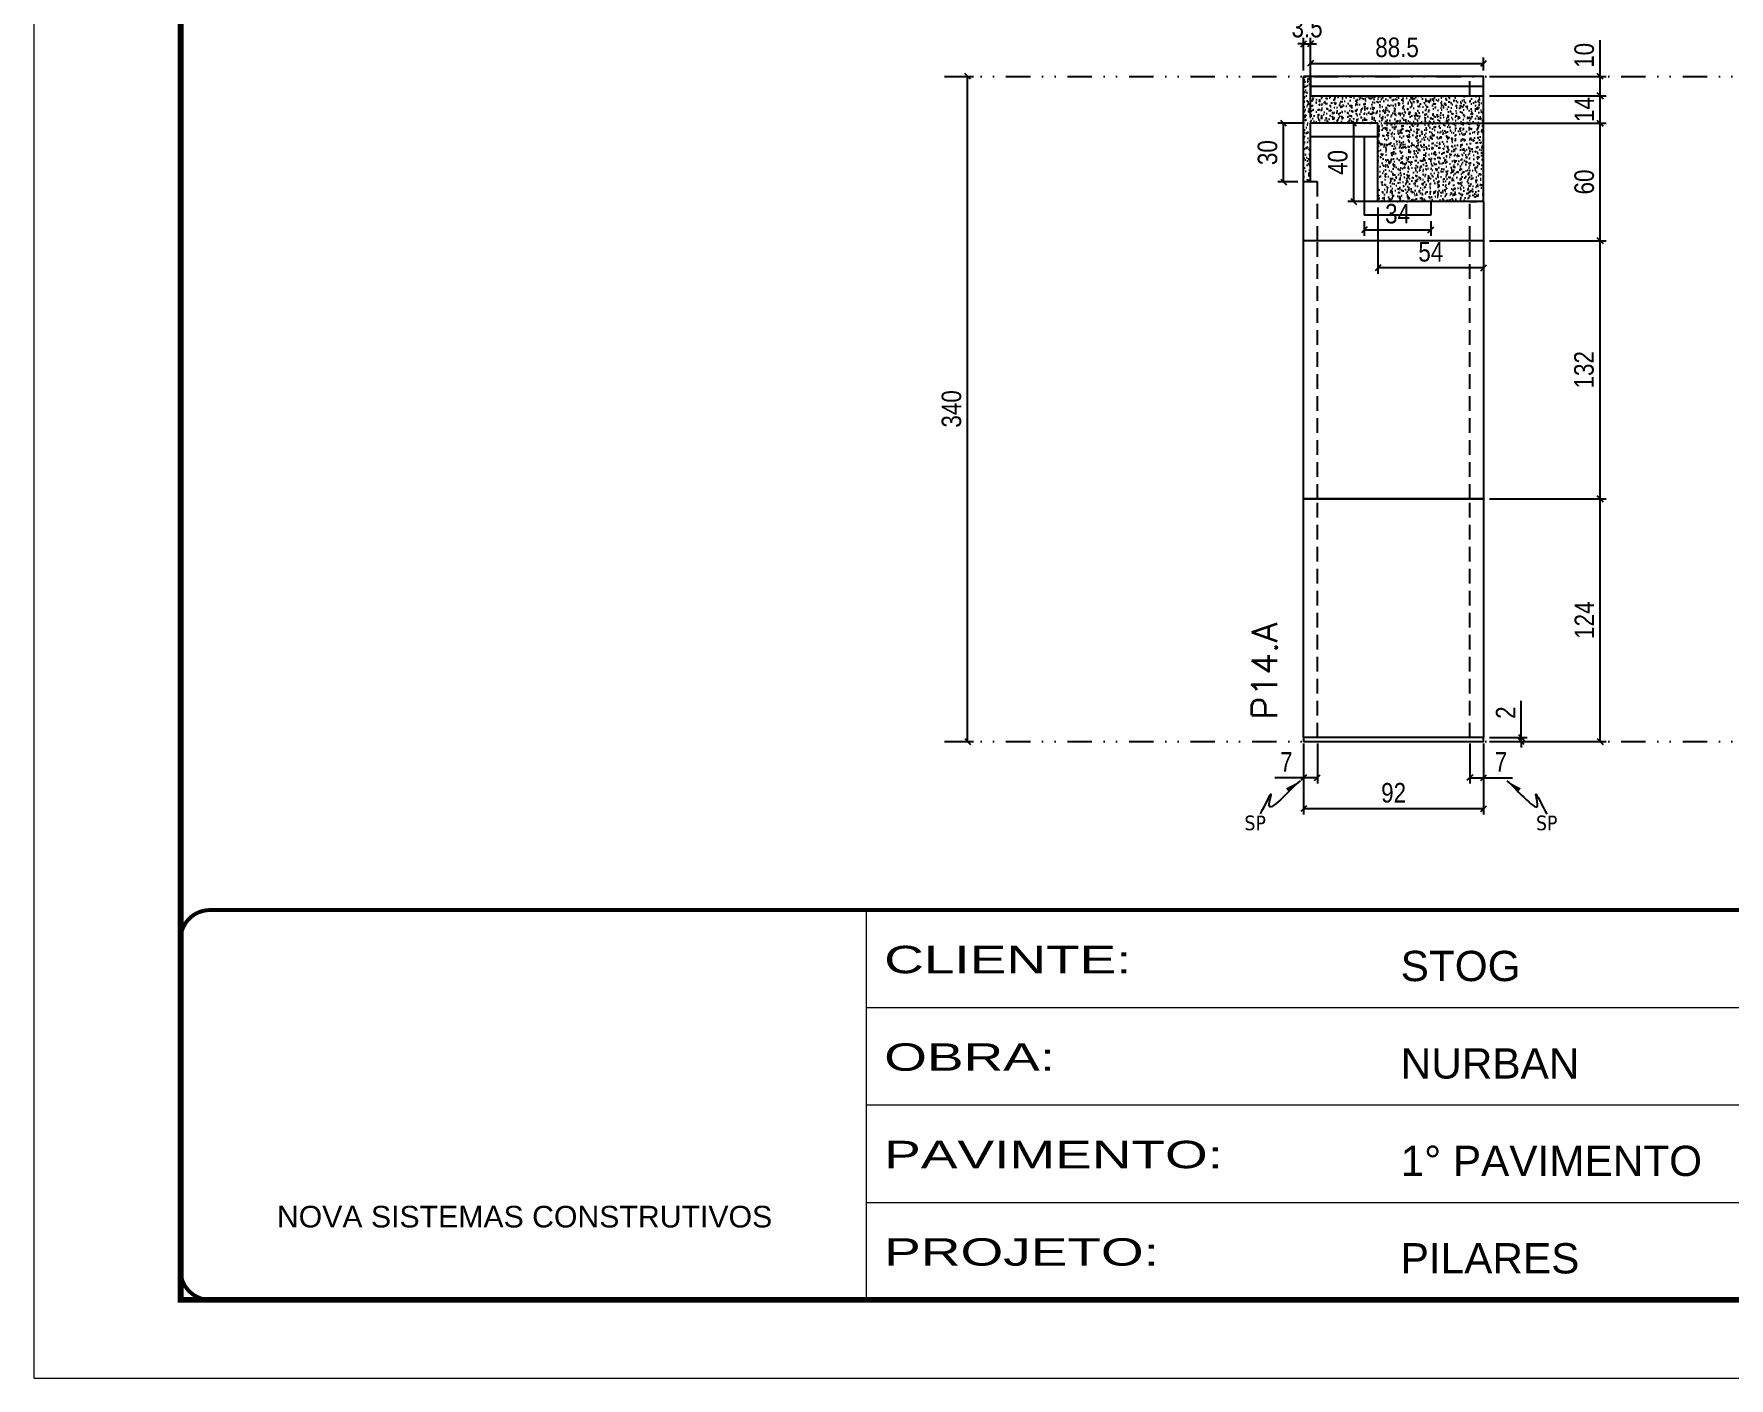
# Model space of a CAD drawing. Header units: millimetres. Extents: x 169816 to 178745, y 96537 to 113647.
# Drawn here: x 171415 to 172281, y 106874 to 107561 of the extents above; entities that cross this region are included whole.
import ezdxf

# ---------------------------------------------------------------- set-up
doc = ezdxf.new("R2010")
doc.units = ezdxf.units.MM
for name, pattern in [('CONTINUO', [0]), ('DASHED', [0.75, 0.5, -0.25]), ('DIVIDE2', [0.625, 0.25, -0.125, 0, -0.125, 0, -0.125]), ('HIDDEN', [0.375, 0.25, -0.125])]:
    doc.linetypes.add(name, pattern=pattern)
for name, color, linetype in [('COTA', 241, 'Continuous'), ('Nível', 160, 'Continuous'), ('Painéis', 200, 'Continuous'), ('SARR_2.2x10', 60, 'Continuous'), ('SARR_2.2x7', 40, 'Continuous'), ('Sarrafo de Pressão', 42, 'HIDDEN'), ('texto', 7, 'Continuous')]:
    doc.layers.add(name, color=color, linetype=linetype)
for name, color, linetype, lineweight in [('Folhas', 255, 'Continuous', 9), ('SARRAFO DE PRESSAO', 251, 'DASHED', 9), ('Texto Seção', 7, 'Continuous', 15)]:
    doc.layers.add(name, color=color, linetype=linetype, lineweight=lineweight)
doc.styles.add('ARIAL', font='arial.ttf')
doc.styles.add('COTA TECNICA', font='techl___.ttf', dxfattribs={"height": 10})
doc.styles.add('COTA TECNICA-50', font='techl___.ttf', dxfattribs={"height": 10})
doc.styles.add('REGUA-120', font='ROMANS.shx', dxfattribs={"height": 15})
doc.styles.get("Standard").update_dxf_attribs({"font": 'arial.ttf'})
doc.styles.add('Tecnologia', font='')
doc.styles.get('Tecnologia').set_extended_font_data('Forgotten Futurist')
doc.dimstyles.new('COTA PAINEL-50', dxfattribs={"dimtxt": 10, "dimasz": 3, "dimexe": 3, "dimexo": 3, "dimgap": 3, "dimtad": 1, "dimdec": 1, "dimzin": 12, "dimdsep": 46, "dimtxsty": 'COTA TECNICA-50', "dimblk1": 'OBLIQUE', "dimblk2": 'OBLIQUE', "dimsah": 1, "dimcen": 0.9, "dimclrd": 4, "dimclre": 4, "dimclrt": 240, "dimadec": 1, "dimazin": 3, "dimtfac": 1, "dimtdec": 1, "dimtmove": 0, "dimatfit": 3, "dimfxl": 1, "dimtolj": 1, "dimtzin": 12, "dimarcsym": 0})
doc.dimstyles.new('PAINEL', dxfattribs={"dimtxt": 10, "dimasz": 3, "dimexe": 3, "dimexo": 3, "dimgap": 3, "dimtad": 1, "dimdec": 1, "dimzin": 12, "dimdsep": 46, "dimtxsty": 'COTA TECNICA', "dimblk1": 'OBLIQUE', "dimblk2": 'OBLIQUE', "dimsah": 1, "dimcen": 0.9, "dimclrd": 4, "dimclre": 4, "dimclrt": 240, "dimadec": 1, "dimazin": 3, "dimtfac": 1, "dimtdec": 1, "dimtmove": 0, "dimatfit": 3, "dimfxl": 1, "dimtolj": 1, "dimtzin": 12, "dimarcsym": 0})
doc.dimstyles.get("Standard").update_dxf_attribs({"dimtxt": 0.18, "dimasz": 0.18, "dimexe": 0.18, "dimexo": 0.0625, "dimgap": 0.09, "dimtad": 0, "dimtih": 1, "dimtoh": 1, "dimdec": 4, "dimzin": 0, "dimdsep": 46, "dimtxsty": 'Standard', "dimcen": 0.09, "dimadec": 0, "dimazin": 0, "dimtfac": 1, "dimtdec": 4, "dimtofl": 0, "dimtmove": 0, "dimatfit": 3, "dimfxl": 1, "dimtolj": 1, "dimtzin": 0, "dimarcsym": 0})

# ---------------------------------------------------------------- blocks, each defined once
blk = doc.blocks.new('9999999999')
at = {"color": 30, "linetype": 'CONTINUO'}
for p, q in [((98564.56, 34230.21), (98564.56, 34429.45)), ((98564.56, 34379.64), (99583.98, 34379.64)), ((98564.56, 34329.83), (99487.98, 34329.83)), ((98564.56, 34280.02), (99487.98, 34280.02))]:
    blk.add_line(p, q, dxfattribs=at)
at = {"color": 30, "linetype": 'CONTINUO', "const_width": 2}
blk.add_lwpolyline([(99583.98, 34230.21), (99583.98, 34414.45, 0.414214), (99568.98, 34429.45), (98228.98, 34429.45, 0.414214), (98213.98, 34414.45), (98213.98, 34245.21, 0.414214), (98228.98, 34230.21), (99583.98, 34230.21)], format="xyb", dxfattribs=at)
at = {"layer": 'Folhas'}
blk.add_lwpolyline([(98138.98, 34190.21), (99623.98, 34190.21), (99623.98, 35240.21), (98138.98, 35240.21)], close=True, dxfattribs=at)
at = {"layer": 'Folhas', "color": 30, "const_width": 3}
blk.add_lwpolyline([(98213.98, 34230.21), (99583.98, 34230.21), (99583.98, 35200.21), (98213.98, 35200.21)], close=True, dxfattribs=at)
at = {"color": 7, "linetype": 'Continuous', "ltscale": 5, "style": 'ARIAL'}
for s, height, p in [('STOG', 15.483, (98837.68, 34393.13)), ('NURBAN', 15.483, (98837.68, 34343.32)), ('1° PAVIMENTO', 15.4829, (98837.68, 34293.51)), ('NOVA SISTEMAS CONSTRUTIVOS', 11.0592, (98263.19, 34267.21)), ('PILARES', 15.483, (98837.68, 34243.7))]:
    blk.add_text(s, height=height, dxfattribs=at).set_placement(p)
at = {"layer": 'Folhas', "color": 7, "style": 'Tecnologia', "width": 1.5}
for s, p in [('CLIENTE:', (98573.65, 34397.17)), ('OBRA:', (98573.65, 34347.31)), ('PAVIMENTO:', (98573.65, 34297.5)), ('PROJETO:', (98573.65, 34247.69))]:
    blk.add_text(s, height=14, dxfattribs=at).set_placement(p)
blk = doc.blocks.new('_Oblique')
at = {"color": 0, "linetype": 'ByBlock', "lineweight": -2}
blk.add_line((-0.5, -0.5), (0.5, 0.5), dxfattribs=at)
blk = doc.blocks.new('*D1101')
at = {"layer": 'COTA', "color": 4, "lineweight": -2, "transparency": 16777216}
for p, q in [((171882.99, 107539.64), (171894.84, 107539.64)), ((171891.84, 107199.64), (171891.84, 107539.64)), ((171882.99, 107199.64), (171894.84, 107199.64))]:
    blk.add_line(p, q, dxfattribs=at)
at = {"layer": 'Defpoints', "color": 0, "transparency": 16777216}
for p in [(171879.99, 107539.64), (171891.84, 107539.64), (171879.99, 107199.64)]:
    blk.add_point(p, dxfattribs=at)
at = {"layer": 'COTA', "color": 4, "lineweight": -2, "transparency": 16777216, "xscale": 3, "yscale": 3, "zscale": 3}
for p, rotation in [((171891.84, 107539.64), 90), ((171891.84, 107199.64), 270)]:
    blk.add_blockref('_Oblique', p, dxfattribs=dict(at, rotation=rotation))
at = {"layer": 'COTA', "color": 240, "transparency": 16777216, "insert": (171883.63, 107369.64), "char_height": 10, "attachment_point": 5, "rotation": 90, "style": 'COTA TECNICA-50'}
blk.add_mtext('\\A1;340', dxfattribs=at)
blk = doc.blocks.new('*D837')
at = {"layer": 'COTA', "color": 4, "lineweight": -2, "transparency": 16777216}
for p, q in [((172063.61, 107198.64), (172063.61, 107162.28)), ((172155.61, 107198.64), (172155.61, 107162.28)), ((172155.61, 107165.28), (172063.61, 107165.28))]:
    blk.add_line(p, q, dxfattribs=at)
at = {"layer": 'Defpoints', "color": 0, "transparency": 16777216}
for p in [(172063.61, 107201.64), (172155.61, 107201.64), (172063.61, 107165.28)]:
    blk.add_point(p, dxfattribs=at)
at = {"layer": 'COTA', "color": 4, "lineweight": -2, "transparency": 16777216, "xscale": 3, "yscale": 3, "zscale": 3, "rotation": 180}
blk.add_blockref('_Oblique', (172063.61, 107165.28), dxfattribs=at)
at = {"layer": 'COTA', "color": 4, "lineweight": -2, "transparency": 16777216, "xscale": 3, "yscale": 3, "zscale": 3}
blk.add_blockref('_Oblique', (172155.61, 107165.28), dxfattribs=at)
at = {"layer": 'COTA', "color": 240, "transparency": 16777216, "insert": (172109.61, 107173.36), "char_height": 10, "attachment_point": 5, "style": 'COTA TECNICA'}
blk.add_mtext('\\A1;92', dxfattribs=at)
blk = doc.blocks.new('*D838')
at = {"layer": 'COTA', "color": 4, "lineweight": -2, "transparency": 16777216}
for p, q in [((172148.61, 107198.64), (172148.61, 107178.13)), ((172155.61, 107196.64), (172155.61, 107178.13)), ((172148.61, 107181.13), (172155.61, 107181.13)), ((172155.61, 107181.13), (172170.34, 107181.13))]:
    blk.add_line(p, q, dxfattribs=at)
at = {"layer": 'Defpoints', "color": 0, "transparency": 16777216}
for p in [(172148.61, 107201.64), (172155.61, 107199.64), (172155.61, 107181.13)]:
    blk.add_point(p, dxfattribs=at)
at = {"layer": 'COTA', "color": 4, "lineweight": -2, "transparency": 16777216, "xscale": 3, "yscale": 3, "zscale": 3, "rotation": 180}
blk.add_blockref('_Oblique', (172148.61, 107181.13), dxfattribs=at)
at = {"layer": 'COTA', "color": 4, "lineweight": -2, "transparency": 16777216, "xscale": 3, "yscale": 3, "zscale": 3}
blk.add_blockref('_Oblique', (172155.61, 107181.13), dxfattribs=at)
at = {"layer": 'COTA', "color": 240, "transparency": 16777216, "insert": (172164.48, 107189.2), "char_height": 10, "attachment_point": 5, "style": 'COTA TECNICA-50'}
blk.add_mtext('\\A1;7', dxfattribs=at)
blk = doc.blocks.new('*D839')
at = {"layer": 'COTA', "color": 4, "lineweight": -2, "transparency": 16777216}
for p, q in [((172063.61, 107196.64), (172063.61, 107178.13)), ((172070.61, 107198.64), (172070.61, 107178.13)), ((172063.61, 107181.13), (172048.88, 107181.13)), ((172070.61, 107181.13), (172063.61, 107181.13))]:
    blk.add_line(p, q, dxfattribs=at)
at = {"layer": 'Defpoints', "color": 0, "transparency": 16777216}
for p in [(172063.61, 107199.64), (172070.61, 107201.64), (172063.61, 107181.13)]:
    blk.add_point(p, dxfattribs=at)
at = {"layer": 'COTA', "color": 4, "lineweight": -2, "transparency": 16777216, "xscale": 3, "yscale": 3, "zscale": 3, "rotation": 180}
blk.add_blockref('_Oblique', (172063.61, 107181.13), dxfattribs=at)
at = {"layer": 'COTA', "color": 4, "lineweight": -2, "transparency": 16777216, "xscale": 3, "yscale": 3, "zscale": 3}
blk.add_blockref('_Oblique', (172070.61, 107181.13), dxfattribs=at)
at = {"layer": 'COTA', "color": 240, "transparency": 16777216, "insert": (172054.75, 107189.2), "char_height": 10, "attachment_point": 5, "style": 'COTA TECNICA-50'}
blk.add_mtext('\\A1;7', dxfattribs=at)
blk = doc.blocks.new('*D840')
at = {"layer": 'COTA', "color": 4, "linetype": 'ByBlock', "lineweight": -2, "transparency": 16777216}
for p, q in [((172158.61, 107323.64), (172218.18, 107323.64)), ((172215.18, 107199.64), (172215.18, 107323.64)), ((172158.61, 107199.64), (172218.18, 107199.64))]:
    blk.add_line(p, q, dxfattribs=at)
at = {"layer": 'Defpoints', "color": 0, "linetype": 'ByBlock', "transparency": 16777216}
for p in [(172155.61, 107323.64), (172215.18, 107323.64), (172155.61, 107199.64)]:
    blk.add_point(p, dxfattribs=at)
at = {"layer": 'COTA', "color": 4, "linetype": 'ByBlock', "lineweight": -2, "transparency": 16777216, "xscale": 3, "yscale": 3, "zscale": 3}
for p, rotation in [((172215.18, 107323.64), 90), ((172215.18, 107199.64), 270)]:
    blk.add_blockref('_Oblique', p, dxfattribs=dict(at, rotation=rotation))
at = {"layer": 'COTA', "color": 240, "linetype": 'ByBlock', "transparency": 16777216, "insert": (172207.11, 107261.64), "char_height": 10, "attachment_point": 5, "rotation": 90, "style": 'COTA TECNICA'}
blk.add_mtext('\\A1;124', dxfattribs=at)
blk = doc.blocks.new('*D841')
at = {"layer": 'COTA', "color": 4, "lineweight": -2, "transparency": 16777216}
for p, q in [((172174.87, 107201.64), (172174.87, 107220.44)), ((172158.61, 107201.64), (172177.87, 107201.64)), ((172158.61, 107199.64), (172177.87, 107199.64)), ((172174.87, 107199.64), (172174.87, 107201.64)), ((172174.87, 107199.64), (172174.87, 107196.64))]:
    blk.add_line(p, q, dxfattribs=at)
at = {"layer": 'Defpoints', "color": 0, "transparency": 16777216}
for p in [(172155.61, 107201.64), (172155.61, 107199.64), (172174.87, 107199.64)]:
    blk.add_point(p, dxfattribs=at)
at = {"layer": 'COTA', "color": 4, "lineweight": -2, "transparency": 16777216, "xscale": 3, "yscale": 3, "zscale": 3}
for p, rotation in [((172174.87, 107201.64), 270), ((172174.87, 107199.64), 90)]:
    blk.add_blockref('_Oblique', p, dxfattribs=dict(at, rotation=rotation))
at = {"layer": 'COTA', "color": 240, "transparency": 16777216, "insert": (172166.87, 107214.39), "char_height": 10, "attachment_point": 5, "rotation": 90, "style": 'COTA TECNICA-50'}
blk.add_mtext('\\A1;2', dxfattribs=at)
blk = doc.blocks.new('*D745')
at = {"layer": 'COTA', "color": 4, "linetype": 'ByBlock', "lineweight": -2, "transparency": 16777216}
for p, q in [((172158.61, 107323.64), (172218.18, 107323.64)), ((172215.18, 107199.64), (172215.18, 107323.64)), ((172158.61, 107199.64), (172218.18, 107199.64))]:
    blk.add_line(p, q, dxfattribs=at)
at = {"layer": 'Defpoints', "color": 0, "linetype": 'ByBlock', "transparency": 16777216}
for p in [(172155.61, 107323.64), (172215.18, 107323.64), (172155.61, 107199.64)]:
    blk.add_point(p, dxfattribs=at)
at = {"layer": 'COTA', "color": 4, "linetype": 'ByBlock', "lineweight": -2, "transparency": 16777216, "xscale": 3, "yscale": 3, "zscale": 3}
for p, rotation in [((172215.18, 107323.64), 90), ((172215.18, 107199.64), 270)]:
    blk.add_blockref('_Oblique', p, dxfattribs=dict(at, rotation=rotation))
at = {"layer": 'COTA', "color": 240, "linetype": 'ByBlock', "transparency": 16777216, "insert": (172207.11, 107261.64), "char_height": 10, "attachment_point": 5, "rotation": 90, "style": 'COTA TECNICA'}
blk.add_mtext('\\A1;124', dxfattribs=at)
blk = doc.blocks.new('*D1037')
at = {"layer": 'COTA', "color": 4, "lineweight": -2, "transparency": 16777216}
for p, q in [((172158.61, 107455.64), (172218.18, 107455.64)), ((172215.18, 107323.64), (172215.18, 107455.64)), ((172158.61, 107323.64), (172218.18, 107323.64))]:
    blk.add_line(p, q, dxfattribs=at)
at = {"layer": 'Defpoints', "color": 0, "transparency": 16777216}
for p in [(172155.61, 107455.64), (172215.18, 107455.64), (172155.61, 107323.64)]:
    blk.add_point(p, dxfattribs=at)
at = {"layer": 'COTA', "color": 4, "lineweight": -2, "transparency": 16777216, "xscale": 3, "yscale": 3, "zscale": 3}
for p, rotation in [((172215.18, 107455.64), 90), ((172215.18, 107323.64), 270)]:
    blk.add_blockref('_Oblique', p, dxfattribs=dict(at, rotation=rotation))
at = {"layer": 'COTA', "color": 240, "transparency": 16777216, "insert": (172206.96, 107389.64), "char_height": 10, "attachment_point": 5, "rotation": 90, "style": 'COTA TECNICA'}
blk.add_mtext('\\A1;132', dxfattribs=at)
blk = doc.blocks.new('*D1038')
at = {"layer": 'COTA', "color": 4, "lineweight": -2, "transparency": 16777216}
for p, q in [((172104.61, 107515.64), (172218.18, 107515.64)), ((172215.18, 107455.64), (172215.18, 107515.64)), ((172158.61, 107455.64), (172218.18, 107455.64))]:
    blk.add_line(p, q, dxfattribs=at)
at = {"layer": 'Defpoints', "color": 0, "transparency": 16777216}
for p in [(172101.61, 107515.64), (172215.18, 107515.64), (172155.61, 107455.64)]:
    blk.add_point(p, dxfattribs=at)
at = {"layer": 'COTA', "color": 4, "lineweight": -2, "transparency": 16777216, "xscale": 3, "yscale": 3, "zscale": 3}
for p, rotation in [((172215.18, 107515.64), 90), ((172215.18, 107455.64), 270)]:
    blk.add_blockref('_Oblique', p, dxfattribs=dict(at, rotation=rotation))
at = {"layer": 'COTA', "color": 240, "transparency": 16777216, "insert": (172207.08, 107485.64), "char_height": 10, "attachment_point": 5, "rotation": 90, "style": 'COTA TECNICA'}
blk.add_mtext('\\A1;60', dxfattribs=at)
blk = doc.blocks.new('*D761')
at = {"layer": 'COTA', "color": 4, "lineweight": -2, "transparency": 16777216}
for p, q in [((172158.61, 107529.64), (172218.18, 107529.64)), ((172215.18, 107515.64), (172215.18, 107529.64)), ((172104.61, 107515.64), (172218.18, 107515.64))]:
    blk.add_line(p, q, dxfattribs=at)
at = {"layer": 'Defpoints', "color": 0, "transparency": 16777216}
for p in [(172155.61, 107529.64), (172215.18, 107529.64), (172101.61, 107515.64)]:
    blk.add_point(p, dxfattribs=at)
at = {"layer": 'COTA', "color": 4, "lineweight": -2, "transparency": 16777216, "xscale": 3, "yscale": 3, "zscale": 3}
for p, rotation in [((172215.18, 107529.64), 90), ((172215.18, 107515.64), 270)]:
    blk.add_blockref('_Oblique', p, dxfattribs=dict(at, rotation=rotation))
at = {"layer": 'COTA', "color": 240, "transparency": 16777216, "insert": (172207.11, 107522.64), "char_height": 10, "attachment_point": 5, "rotation": 90, "style": 'COTA TECNICA'}
blk.add_mtext('\\A1;14', dxfattribs=at)
blk = doc.blocks.new('*D1041')
at = {"layer": 'COTA', "color": 4, "lineweight": -2, "transparency": 16777216}
for p, q in [((172063.61, 107556.28), (172060.61, 107556.28)), ((172063.61, 107542.64), (172063.61, 107559.28)), ((172063.61, 107556.28), (172067.11, 107556.28)), ((172067.11, 107518.64), (172067.11, 107559.28)), ((172067.11, 107556.28), (172070.11, 107556.28))]:
    blk.add_line(p, q, dxfattribs=at)
at = {"layer": 'Defpoints', "color": 0, "transparency": 16777216}
for p in [(172067.11, 107556.28), (172063.61, 107539.64), (172067.11, 107515.64)]:
    blk.add_point(p, dxfattribs=at)
at = {"layer": 'COTA', "color": 4, "lineweight": -2, "transparency": 16777216, "xscale": 3, "yscale": 3, "zscale": 3}
blk.add_blockref('_Oblique', (172063.61, 107556.28), dxfattribs=at)
at = {"layer": 'COTA', "color": 4, "lineweight": -2, "transparency": 16777216, "xscale": 3, "yscale": 3, "zscale": 3, "rotation": 180}
blk.add_blockref('_Oblique', (172067.11, 107556.28), dxfattribs=at)
at = {"layer": 'COTA', "color": 240, "transparency": 16777216, "insert": (172065.36, 107564.5), "char_height": 10, "attachment_point": 5, "style": 'COTA TECNICA'}
blk.add_mtext('\\A1;3.5', dxfattribs=at)
blk = doc.blocks.new('*D1042')
at = {"layer": 'COTA', "color": 4, "lineweight": -2, "transparency": 16777216}
for p, q in [((172064.11, 107515.64), (172050.39, 107515.64)), ((172053.39, 107485.64), (172053.39, 107515.64)), ((172060.61, 107485.64), (172050.39, 107485.64))]:
    blk.add_line(p, q, dxfattribs=at)
at = {"layer": 'Defpoints', "color": 0, "transparency": 16777216}
for p in [(172053.39, 107515.64), (172067.11, 107515.64), (172063.61, 107485.64)]:
    blk.add_point(p, dxfattribs=at)
at = {"layer": 'COTA', "color": 4, "lineweight": -2, "transparency": 16777216, "xscale": 3, "yscale": 3, "zscale": 3}
for p, rotation in [((172053.39, 107515.64), 90), ((172053.39, 107485.64), 270)]:
    blk.add_blockref('_Oblique', p, dxfattribs=dict(at, rotation=rotation))
at = {"layer": 'COTA', "color": 240, "transparency": 16777216, "insert": (172045.17, 107500.64), "char_height": 10, "attachment_point": 5, "rotation": 90, "style": 'COTA TECNICA'}
blk.add_mtext('\\A1;30', dxfattribs=at)
blk = doc.blocks.new('*D1043')
at = {"layer": 'COTA', "color": 4, "lineweight": -2, "transparency": 16777216}
for p, q in [((172215.18, 107539.64), (172215.18, 107558.07)), ((172158.61, 107539.64), (172218.18, 107539.64)), ((172215.18, 107529.64), (172215.18, 107539.64)), ((172158.61, 107529.64), (172218.18, 107529.64))]:
    blk.add_line(p, q, dxfattribs=at)
at = {"layer": 'Defpoints', "color": 0, "transparency": 16777216}
for p in [(172155.61, 107539.64), (172215.18, 107539.64), (172155.61, 107529.64)]:
    blk.add_point(p, dxfattribs=at)
at = {"layer": 'COTA', "color": 4, "lineweight": -2, "transparency": 16777216, "xscale": 3, "yscale": 3, "zscale": 3}
for p, rotation in [((172215.18, 107539.64), 90), ((172215.18, 107529.64), 270)]:
    blk.add_blockref('_Oblique', p, dxfattribs=dict(at, rotation=rotation))
at = {"layer": 'COTA', "color": 240, "transparency": 16777216, "insert": (172207.08, 107550.35), "char_height": 10, "attachment_point": 5, "rotation": 90, "style": 'COTA TECNICA'}
blk.add_mtext('\\A1;10', dxfattribs=at)
blk = doc.blocks.new('*D1103')
at = {"layer": 'COTA', "color": 4, "lineweight": -2, "transparency": 16777216}
for p, q in [((172067.11, 107542.64), (172067.11, 107549.28)), ((172067.11, 107546.28), (172155.61, 107546.28)), ((172155.61, 107542.64), (172155.61, 107549.28))]:
    blk.add_line(p, q, dxfattribs=at)
at = {"layer": 'Defpoints', "color": 0, "transparency": 16777216}
for p in [(172155.61, 107546.28), (172067.11, 107539.64), (172155.61, 107539.64)]:
    blk.add_point(p, dxfattribs=at)
at = {"layer": 'COTA', "color": 4, "lineweight": -2, "transparency": 16777216, "xscale": 3, "yscale": 3, "zscale": 3, "rotation": 180}
blk.add_blockref('_Oblique', (172067.11, 107546.28), dxfattribs=at)
at = {"layer": 'COTA', "color": 4, "lineweight": -2, "transparency": 16777216, "xscale": 3, "yscale": 3, "zscale": 3}
blk.add_blockref('_Oblique', (172155.61, 107546.28), dxfattribs=at)
at = {"layer": 'COTA', "color": 240, "transparency": 16777216, "insert": (172111.36, 107554.41), "char_height": 10, "attachment_point": 5, "style": 'COTA TECNICA'}
blk.add_mtext('\\A1;88.5', dxfattribs=at)
blk = doc.blocks.new('*D1553')
at = {"layer": 'COTA', "color": 4, "lineweight": -2, "transparency": 16777216}
for p, q in [((172098.61, 107515.64), (172086.18, 107515.64)), ((172089.18, 107475.64), (172089.18, 107515.64)), ((172098.61, 107475.64), (172086.18, 107475.64))]:
    blk.add_line(p, q, dxfattribs=at)
at = {"layer": 'Defpoints', "color": 0, "transparency": 16777216}
for p in [(172089.18, 107515.64), (172101.61, 107515.64), (172101.61, 107475.64)]:
    blk.add_point(p, dxfattribs=at)
at = {"layer": 'COTA', "color": 4, "lineweight": -2, "transparency": 16777216, "xscale": 3, "yscale": 3, "zscale": 3}
for p, rotation in [((172089.18, 107515.64), 90), ((172089.18, 107475.64), 270)]:
    blk.add_blockref('_Oblique', p, dxfattribs=dict(at, rotation=rotation))
at = {"layer": 'COTA', "color": 240, "transparency": 16777216, "insert": (172081.08, 107495.64), "char_height": 10, "attachment_point": 5, "rotation": 90, "style": 'COTA TECNICA'}
blk.add_mtext('\\A1;40', dxfattribs=at)
blk = doc.blocks.new('*D1554')
at = {"layer": 'COTA', "color": 4, "lineweight": -2, "transparency": 16777216}
for p, q in [((172101.61, 107472.64), (172101.61, 107438.77)), ((172155.61, 107472.64), (172155.61, 107438.77)), ((172155.61, 107441.77), (172101.61, 107441.77))]:
    blk.add_line(p, q, dxfattribs=at)
at = {"layer": 'Defpoints', "color": 0, "transparency": 16777216}
for p in [(172101.61, 107475.64), (172155.61, 107475.64), (172101.61, 107441.77)]:
    blk.add_point(p, dxfattribs=at)
at = {"layer": 'COTA', "color": 4, "lineweight": -2, "transparency": 16777216, "xscale": 3, "yscale": 3, "zscale": 3, "rotation": 180}
blk.add_blockref('_Oblique', (172101.61, 107441.77), dxfattribs=at)
at = {"layer": 'COTA', "color": 4, "lineweight": -2, "transparency": 16777216, "xscale": 3, "yscale": 3, "zscale": 3}
blk.add_blockref('_Oblique', (172155.61, 107441.77), dxfattribs=at)
at = {"layer": 'COTA', "color": 240, "transparency": 16777216, "insert": (172128.61, 107449.88), "char_height": 10, "attachment_point": 5, "style": 'COTA TECNICA'}
blk.add_mtext('\\A1;54', dxfattribs=at)
blk = doc.blocks.new('*D1555')
at = {"layer": 'COTA', "color": 4, "lineweight": -2, "transparency": 16777216}
for p, q in [((172094.61, 107465.64), (172094.61, 107458.14)), ((172128.61, 107465.64), (172128.61, 107458.14)), ((172094.61, 107461.14), (172128.61, 107461.14))]:
    blk.add_line(p, q, dxfattribs=at)
at = {"layer": 'Defpoints', "color": 0, "transparency": 16777216}
for p in [(172094.61, 107468.64), (172128.61, 107468.64), (172128.61, 107461.14)]:
    blk.add_point(p, dxfattribs=at)
at = {"layer": 'COTA', "color": 4, "lineweight": -2, "transparency": 16777216, "xscale": 3, "yscale": 3, "zscale": 3, "rotation": 180}
blk.add_blockref('_Oblique', (172094.61, 107461.14), dxfattribs=at)
at = {"layer": 'COTA', "color": 4, "lineweight": -2, "transparency": 16777216, "xscale": 3, "yscale": 3, "zscale": 3}
blk.add_blockref('_Oblique', (172128.61, 107461.14), dxfattribs=at)
at = {"layer": 'COTA', "color": 240, "transparency": 16777216, "insert": (172111.61, 107469.36), "char_height": 10, "attachment_point": 5, "style": 'COTA TECNICA'}
blk.add_mtext('\\A1;34', dxfattribs=at)

msp = doc.modelspace()

# ---------------------------------------------------------------- hatches: boundary and pattern name
at = {"layer": 'COTA', "linetype": 'ByBlock'}
h = msp.add_hatch(dxfattribs=at)
h.set_pattern_fill('AR-CONC', color=256, scale=0.03)
h.paths.add_polyline_path([(172155.61, 107475.64), (172155.61, 107529.64), (172067.11, 107529.64), (172067.11, 107539.64), (172063.61, 107539.64), (172063.61, 107485.64), (172067.11, 107485.64), (172067.11, 107515.64), (172101.61, 107515.64), (172101.61, 107505.64), (172101.61, 107475.64)])

# ---------------------------------------------------------------- linework, layer by layer
for p, q in [((172067.11, 107539.64), (172063.61, 107539.64)), ((172063.61, 107485.64), (172063.61, 107539.64)), ((172063.61, 107529.64), (172063.61, 107529.64)), ((172155.61, 107475.64), (172155.61, 107529.64))]:
    msp.add_line(p, q, dxfattribs=at)
at = {"layer": 'Nível', "color": 4, "linetype": 'DIVIDE2', "ltscale": 50}
for p, q in [((171879.99, 107539.64), (172859.52, 107539.64)), ((171879.99, 107199.64), (172859.52, 107199.64))]:
    msp.add_line(p, q, dxfattribs=at)
at = {"layer": 'Painéis'}
for p, q in [((172101.61, 107515.64), (172067.11, 107515.64)), ((172067.11, 107485.64), (172067.11, 107515.64)), ((172101.61, 107475.64), (172101.61, 107515.64)), ((172101.61, 107505.64), (172101.61, 107505.64)), ((172067.11, 107485.64), (172063.61, 107485.64)), ((172063.61, 107387.64), (172063.61, 107485.64)), ((172155.61, 107475.64), (172101.61, 107475.64)), ((172155.61, 107475.64), (172155.61, 107387.64)), ((172155.61, 107455.64), (172063.61, 107455.64)), ((172063.61, 107323.64), (172063.61, 107387.64)), ((172155.61, 107387.64), (172155.61, 107323.64)), ((172063.61, 107323.64), (172155.61, 107323.64)), ((172063.61, 107201.64), (172063.61, 107323.64)), ((172155.61, 107323.64), (172063.61, 107323.64)), ((172155.61, 107323.64), (172155.61, 107201.64)), ((172155.61, 107201.64), (172063.61, 107201.64))]:
    msp.add_line(p, q, dxfattribs=at)
for points in [[(172067.11, 107529.64), (172155.61, 107529.64), (172155.61, 107539.64), (172067.11, 107539.64)], [(172063.61, 107199.64), (172155.61, 107199.64), (172155.61, 107201.64), (172063.61, 107201.64)]]:
    msp.add_lwpolyline(points, close=True, dxfattribs=at)
at = {"layer": 'SARR_2.2x10'}
msp.add_line((172067.11, 107534.64), (172155.61, 107534.64), dxfattribs=at)
at = {"layer": 'SARR_2.2x7'}
for p, q in [((172101.61, 107508.64), (172067.11, 107508.64)), ((172094.61, 107508.64), (172094.61, 107468.64)), ((172101.61, 107475.64), (172094.61, 107475.64)), ((172128.61, 107475.64), (172128.61, 107468.64)), ((172128.61, 107468.64), (172094.61, 107468.64))]:
    msp.add_line(p, q, dxfattribs=at)
at = {"layer": 'Sarrafo de Pressão', "ltscale": 30}
for p, q in [((172148.61, 107529.64), (172148.61, 107539.64)), ((172070.61, 107485.64), (172063.61, 107485.64)), ((172070.61, 107455.64), (172070.61, 107485.64)), ((172148.61, 107455.64), (172148.61, 107475.64)), ((172148.61, 107475.64), (172152.11, 107475.64)), ((172070.61, 107323.64), (172070.61, 107455.64)), ((172148.61, 107323.64), (172148.61, 107455.64)), ((172070.61, 107201.64), (172070.61, 107323.64)), ((172148.61, 107201.64), (172148.61, 107323.64))]:
    msp.add_line(p, q, dxfattribs=at)

# ---------------------------------------------------------------- block references
at = {"layer": 'SARRAFO DE PRESSAO', "color": 6, "linetype": 'ByBlock'}
msp.add_blockref('9999999999', (73275.54, 72684.02), dxfattribs=at)

# ---------------------------------------------------------------- texts
at = {"layer": 'texto', "color": 0, "char_height": 7.5, "attachment_point": 5}
for insert in [(172038.84, 107157.96), (172187.86, 107157.96)]:
    msp.add_mtext('{\\fTahoma|b0|i0|c0|p34;\\C4;SP}', dxfattribs=dict(at, insert=insert))
at = {"layer": 'Texto Seção', "insert": (172050.14, 107210.89), "char_height": 13, "width": 285.3299, "attachment_point": 7, "rotation": 90, "style": 'REGUA-120'}
msp.add_mtext('P14.A', dxfattribs=at)

# ---------------------------------------------------------------- dimensions: what is measured, and where the dimension line sits
at = {"layer": 'COTA'}
dim = msp.add_linear_dim(base=(172067.11, 107556.28), p1=(172063.61, 107539.64), p2=(172067.11, 107515.64), dimstyle='PAINEL', dxfattribs=at)
dim.commit()
dim.dimension.update_dxf_attribs({"geometry": '*D1041', "text_midpoint": (172065.36, 107556.28), "dimtype": 160})
for base, p1, p2, dimstyle, picture, middle in [((172155.61, 107546.28), (172067.11, 107539.64), (172155.61, 107539.64), 'PAINEL', '*D1103', (172111.36, 107554.41)), ((172128.61, 107461.14), (172094.61, 107468.64), (172128.61, 107468.64), 'PAINEL', '*D1555', (172111.61, 107469.36)), ((172101.61, 107441.77), (172155.61, 107475.64), (172101.61, 107475.64), 'PAINEL', '*D1554', (172128.61, 107449.88)), ((172155.61, 107181.13), (172148.61, 107201.64), (172155.61, 107199.64), 'COTA PAINEL-50', '*D838', (172164.48, 107189.2))]:
    dim = msp.add_linear_dim(base=base, p1=p1, p2=p2, dimstyle=dimstyle, dxfattribs=at)
    dim.commit()
    dim.dimension.update_dxf_attribs({"geometry": picture, "text_midpoint": middle})
for base, p1, p2, angle, dimstyle, picture, middle in [((172215.18, 107539.64), (172155.61, 107529.64), (172155.61, 107539.64), 90, 'PAINEL', '*D1043', (172207.08, 107550.35)), ((171891.84, 107539.64), (171879.99, 107199.64), (171879.99, 107539.64), 90, 'COTA PAINEL-50', '*D1101', (171883.63, 107369.64)), ((172053.39, 107515.64), (172063.61, 107485.64), (172067.11, 107515.64), 90, 'PAINEL', '*D1042', (172045.17, 107500.64)), ((172089.18, 107515.64), (172101.61, 107475.64), (172101.61, 107515.64), 90, 'PAINEL', '*D1553', (172081.08, 107495.64)), ((172215.18, 107455.64), (172155.61, 107323.64), (172155.61, 107455.64), 90, 'PAINEL', '*D1037', (172206.96, 107389.64)), ((172063.61, 107181.13), (172070.61, 107201.64), (172063.61, 107199.64), 180, 'COTA PAINEL-50', '*D839', (172054.75, 107189.2))]:
    dim = msp.add_linear_dim(base=base, p1=p1, p2=p2, angle=angle, dimstyle=dimstyle, dxfattribs=at)
    dim.commit()
    dim.dimension.update_dxf_attribs({"geometry": picture, "text_midpoint": middle})
for base, p1, p2, dimstyle, picture, middle in [((172215.18, 107529.64), (172101.61, 107515.64), (172155.61, 107529.64), 'PAINEL', '*D761', (172215.18, 107522.64)), ((172174.87, 107199.64), (172155.61, 107201.64), (172155.61, 107199.64), 'COTA PAINEL-50', '*D841', (172174.87, 107214.39))]:
    dim = msp.add_linear_dim(base=base, p1=p1, p2=p2, angle=90, dimstyle=dimstyle, dxfattribs=at)
    dim.commit()
    dim.dimension.update_dxf_attribs({"geometry": picture, "text_midpoint": middle, "dimtype": 160})
for base, p1, p2, angle, override, picture, middle in [((172215.18, 107515.64), (172155.61, 107455.64), (172101.61, 107515.64), 90, {"dimtmove": 1}, '*D1038', (172207.08, 107485.64)), ((172063.61, 107165.28), (172155.61, 107201.64), (172063.61, 107201.64), 180, {"dimarcsym": 2}, '*D837', (172109.61, 107173.36))]:
    dim = msp.add_linear_dim(base=base, p1=p1, p2=p2, angle=angle, dimstyle='PAINEL', override=override, dxfattribs=at)
    dim.commit()
    dim.dimension.update_dxf_attribs({"geometry": picture, "text_midpoint": middle})
at = {"layer": 'COTA', "linetype": 'ByBlock'}
for picture in ['*D840', '*D745']:
    dim = msp.add_aligned_dim(p1=(172155.61, 107199.64), p2=(172155.61, 107323.64), distance=-59.57, dimstyle='PAINEL', dxfattribs=at)
    dim.commit()
    dim.dimension.update_dxf_attribs({"geometry": picture, "text_midpoint": (172207.11, 107261.64)})

# ---------------------------------------------------------------- leaders
at = {"layer": 'COTA', "path_type": 1}
for points in [[(172061.78, 107179.46), (172046, 107167.62), (172046.92, 107172.43), (172041.37, 107162.65)], [(172167.44, 107179.46), (172183.23, 107167.62), (172182.3, 107172.43), (172187.85, 107162.65)]]:
    msp.add_leader(points, dimstyle='Standard', override={"dimasz": 8}, dxfattribs=at)

doc.saveas('drawing.dxf')
